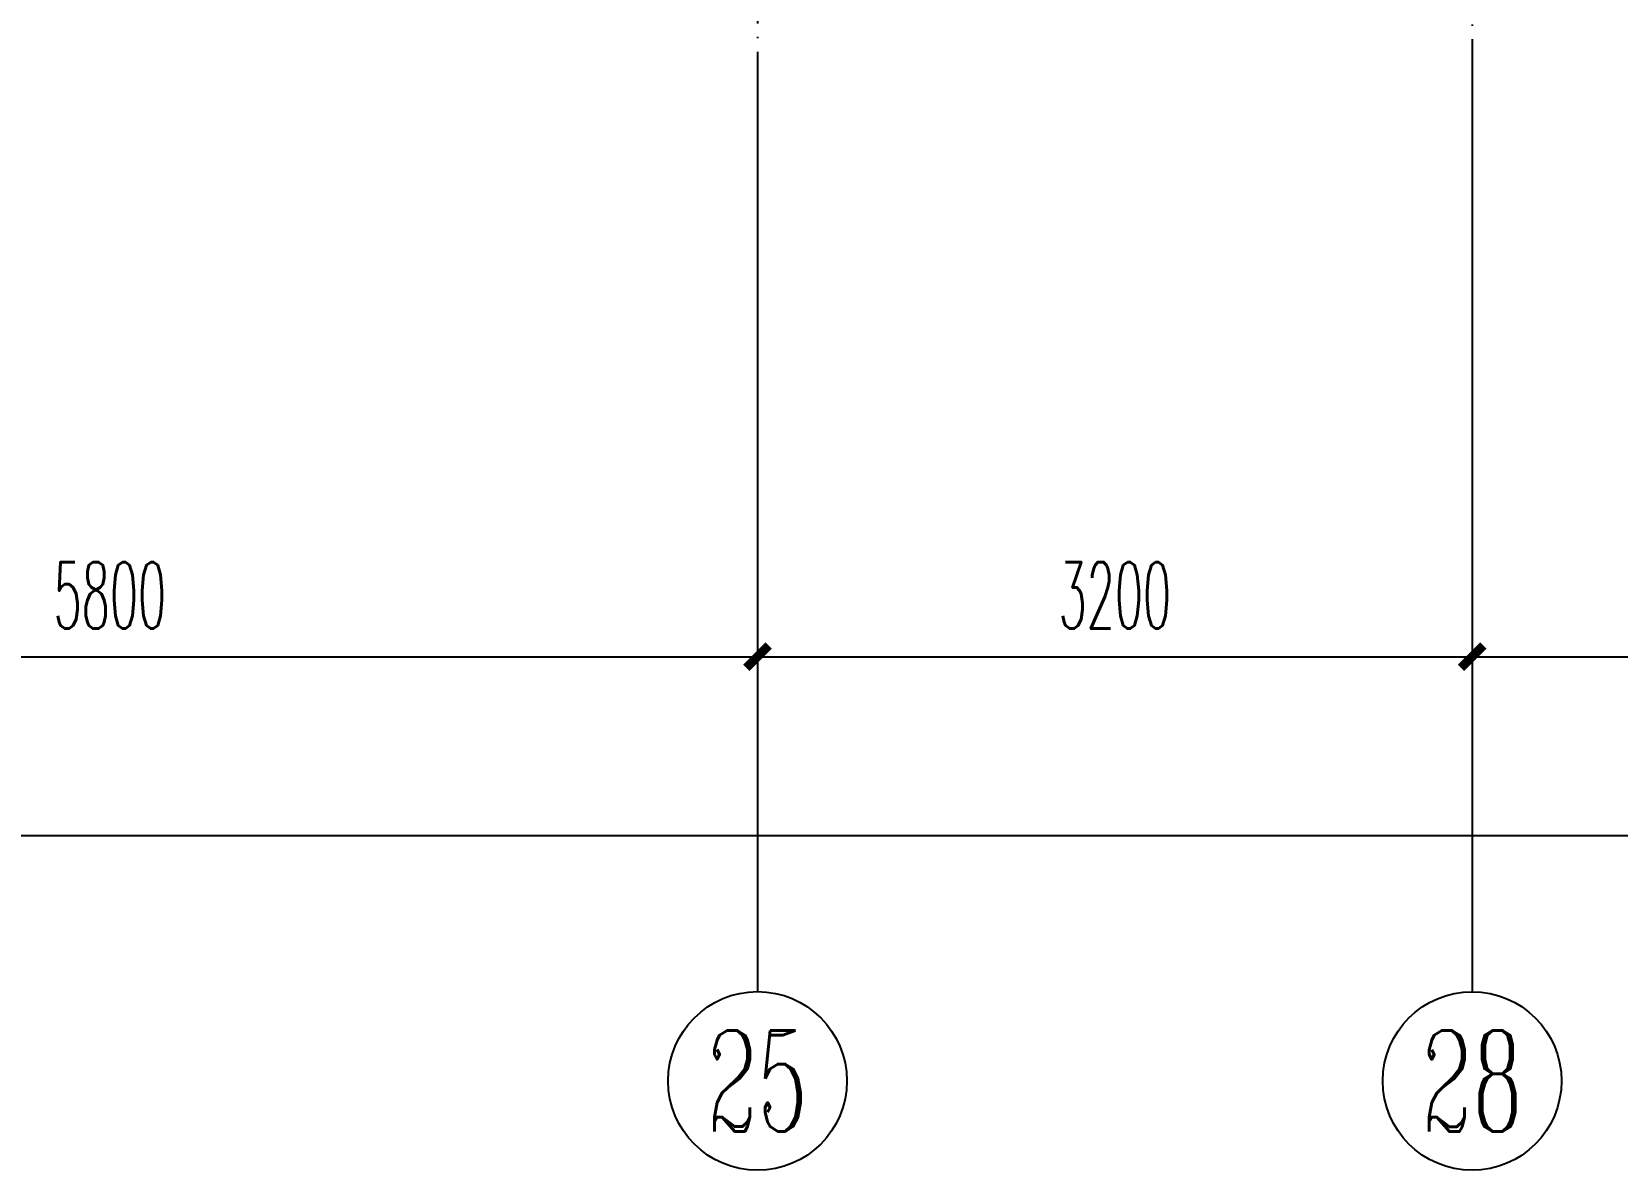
# Model space of a CAD drawing. Extents: x 27938 to 1507990, y 110129 to 923079.
# Drawn here: x 858967 to 866067, y 511440 to 516540 of the extents above; entities that cross this region are included whole.
import ezdxf
from ezdxf.enums import TextEntityAlignment as Align

# ---------------------------------------------------------------- set-up
doc = ezdxf.new("R2010")
doc.units = 0
doc.header["$LTSCALE"] = 1000
doc.header["$MEASUREMENT"] = 0
doc.linetypes.add('DOTE', pattern=[2.42, 2, -0.2, 0.02, -0.2])
for name, color, linetype in [('AXIS', 3, 'Continuous'), ('AXIS_TEXT', 7, 'Continuous'), ('DOTE', 1, 'Continuous')]:
    doc.layers.add(name, color=color, linetype=linetype)
doc.styles.add('_TCH_AXIS', font='COMPLEX', dxfattribs={"bigfont": 'GBCBIG'})
doc.styles.add('_TCH_DIM_T3', font='SIMPLEX.shx', dxfattribs={"width": 0.494118, "bigfont": 'GBCBIG.shx'})
doc.styles.add('COMPLEX', font='COMPLEX')
doc.dimstyles.new('_TCH_ARCH&&100', dxfattribs={"dimtxt": 297.5, "dimasz": 100, "dimexe": 250, "dimexo": 300, "dimgap": 126.25, "dimtad": 1, "dimdec": 0, "dimzin": 0, "dimdsep": 46, "dimtxsty": '_TCH_DIM_T3', "dimblk": 'ARCHTICK', "dimcen": 0.09, "dimclrt": 4, "dimazin": 2, "dimtfac": 1, "dimtdec": 0, "dimtix": 1, "dimtmove": 2, "dimatfit": 3, "dimfxl": 100, "dimtolj": 1, "dimtzin": 0, "dimarcsym": 0})

# ---------------------------------------------------------------- blocks, each defined once
blk = doc.blocks.new('GDGDGDSDA')
at = {"layer": 'DOTE', "color": 0, "linetype": 'DOTE', "ltscale": 0.3}
for p, q in [((453635, 370658.3), (453634.8, 359558.3)), ((456834.8, 366358.3), (456834.8, 359558.3))]:
    blk.add_line(p, q, dxfattribs=at)
blk = doc.blocks.new('_ArchTick')
at = {"color": 0, "linetype": 'ByBlock', "const_width": 0.4}
blk.add_lwpolyline([(-0.5, -0.5), (0.5, 0.5)], dxfattribs=at)
blk = doc.blocks.new('*D803')
at = {"layer": 'AXIS', "color": 0, "lineweight": -2}
for p, q in [((865416.6, 515940.4), (865416.6, 513490.4)), ((868616.6, 515940.4), (868616.6, 513490.4)), ((865416.6, 513740.4), (868616.6, 513740.4))]:
    blk.add_line(p, q, dxfattribs=at)
at = {"layer": 'Defpoints', "color": 0}
for p in [(865416.6, 516240.4), (868616.6, 516240.4), (868616.6, 513740.4)]:
    blk.add_point(p, dxfattribs=at)
at = {"layer": 'AXIS', "color": 0, "lineweight": -2, "xscale": 100, "yscale": 100, "zscale": 100, "rotation": 180}
blk.add_blockref('_ArchTick', (865416.6, 513740.4), dxfattribs=at)
at = {"layer": 'AXIS', "color": 0, "lineweight": -2, "xscale": 100, "yscale": 100, "zscale": 100}
blk.add_blockref('_ArchTick', (868616.6, 513740.4), dxfattribs=at)
at = {"layer": 'AXIS', "color": 4, "insert": (867016.6, 514015.4), "char_height": 297.5, "attachment_point": 5, "style": '_TCH_DIM_T3'}
blk.add_mtext('\\A1;3200', dxfattribs=at)
blk = doc.blocks.new('*D804')
at = {"layer": 'AXIS', "color": 0, "lineweight": -2}
for p, q in [((862216.6, 515940.4), (862216.6, 513490.4)), ((865416.6, 515940.4), (865416.6, 513490.4)), ((862216.6, 513740.4), (865416.6, 513740.4))]:
    blk.add_line(p, q, dxfattribs=at)
at = {"layer": 'Defpoints', "color": 0}
for p in [(862216.6, 516240.4), (865416.6, 516240.4), (865416.6, 513740.4)]:
    blk.add_point(p, dxfattribs=at)
at = {"layer": 'AXIS', "color": 0, "lineweight": -2, "xscale": 100, "yscale": 100, "zscale": 100, "rotation": 180}
blk.add_blockref('_ArchTick', (862216.6, 513740.4), dxfattribs=at)
at = {"layer": 'AXIS', "color": 0, "lineweight": -2, "xscale": 100, "yscale": 100, "zscale": 100}
blk.add_blockref('_ArchTick', (865416.6, 513740.4), dxfattribs=at)
at = {"layer": 'AXIS', "color": 4, "insert": (863816.6, 514015.4), "char_height": 297.5, "attachment_point": 5, "style": '_TCH_DIM_T3'}
blk.add_mtext('\\A1;3200', dxfattribs=at)
blk = doc.blocks.new('*D805')
at = {"layer": 'AXIS', "color": 0, "lineweight": -2}
for p, q in [((856416.6, 515940.4), (856416.6, 513490.4)), ((862216.6, 515940.4), (862216.6, 513490.4)), ((856416.6, 513740.4), (862216.6, 513740.4))]:
    blk.add_line(p, q, dxfattribs=at)
at = {"layer": 'Defpoints', "color": 0}
for p in [(856416.6, 516240.4), (862216.6, 516240.4), (862216.6, 513740.4)]:
    blk.add_point(p, dxfattribs=at)
at = {"layer": 'AXIS', "color": 0, "lineweight": -2, "xscale": 100, "yscale": 100, "zscale": 100, "rotation": 180}
blk.add_blockref('_ArchTick', (856416.6, 513740.4), dxfattribs=at)
at = {"layer": 'AXIS', "color": 0, "lineweight": -2, "xscale": 100, "yscale": 100, "zscale": 100}
blk.add_blockref('_ArchTick', (862216.6, 513740.4), dxfattribs=at)
at = {"layer": 'AXIS', "color": 4, "insert": (859316.6, 514015.4), "char_height": 297.5, "attachment_point": 5, "style": '_TCH_DIM_T3'}
blk.add_mtext('\\A1;5800', dxfattribs=at)
blk = doc.blocks.new('*D814')
at = {"layer": 'AXIS', "color": 0, "lineweight": -2}
for p, q in [((827816.6, 515940.4), (827816.6, 512690.4)), ((878016.6, 515940.4), (878016.6, 512690.4)), ((827816.6, 512940.4), (878016.6, 512940.4))]:
    blk.add_line(p, q, dxfattribs=at)
at = {"layer": 'Defpoints', "color": 0}
for p in [(827816.6, 516240.4), (878016.6, 516240.4), (878016.6, 512940.4)]:
    blk.add_point(p, dxfattribs=at)
at = {"layer": 'AXIS', "color": 0, "lineweight": -2, "xscale": 100, "yscale": 100, "zscale": 100, "rotation": 180}
blk.add_blockref('_ArchTick', (827816.6, 512940.4), dxfattribs=at)
at = {"layer": 'AXIS', "color": 0, "lineweight": -2, "xscale": 100, "yscale": 100, "zscale": 100}
blk.add_blockref('_ArchTick', (878016.6, 512940.4), dxfattribs=at)
at = {"layer": 'AXIS', "color": 4, "insert": (852916.6, 513215.4), "char_height": 297.5, "attachment_point": 5, "style": '_TCH_DIM_T3'}
blk.add_mtext('\\A1;50200', dxfattribs=at)
blk = doc.blocks.new('_AXISO')
at = {"color": 0}
blk.add_circle((0, 0), 0.5, dxfattribs=at)
at = {"layer": 'AXIS_TEXT', "color": 0, "style": 'COMPLEX', "width": 1.041667}
blk.add_attdef('A', text='', height=0.56, dxfattribs=at).set_placement((-0.25, -0.28), (0.25, -0.28), align=Align.FIT)

msp = doc.modelspace()

# ---------------------------------------------------------------- linework, layer by layer
at = {"layer": 'AXIS', "color": 8}
for p, q in [((862216.6, 516240.5), (862216.6, 512240.5)), ((865416.6, 516240.4), (865416.6, 512240.4))]:
    msp.add_line(p, q, dxfattribs=at)

# ---------------------------------------------------------------- block references
ref = msp.add_blockref('_AXISO', (862216.6, 511840.5), dxfattribs=dict(at, xscale=800, yscale=800, zscale=800))
ref.add_attrib('A', '25', dxfattribs={"layer": 'AXIS_TEXT', "color": 8, "ltscale": 0.5, "height": 452.55, "style": '_TCH_AXIS', "width": 0.617647}).set_placement((861990.3, 511614.3), (862442.8, 511614.3), align=Align.FIT)
ref = msp.add_blockref('_AXISO', (865416.6, 511840.4), dxfattribs=dict(at, xscale=800, yscale=800, zscale=800))
ref.add_attrib('A', '28', dxfattribs={"layer": 'AXIS_TEXT', "color": 8, "ltscale": 0.5, "height": 452.55, "style": '_TCH_AXIS', "width": 0.617647}).set_placement((865190.3, 511614.1), (865642.8, 511614.1), align=Align.FIT)
at = {"layer": 'DOTE', "color": 169}
msp.add_blockref('GDGDGDSDA', (408581.8, 156682.1), dxfattribs=at)

# ---------------------------------------------------------------- dimensions: what is measured, and where the dimension line sits
at = {"layer": 'AXIS', "color": 8}
for p1, p2, distance, picture, middle in [((827816.6, 516240.4), (878016.6, 516240.4), -3300, '*D814', (852916.6, 513215.4)), ((856416.6, 516240.4), (862216.6, 516240.4), -2500, '*D805', (859316.6, 514015.4)), ((862216.6, 516240.4), (865416.6, 516240.4), -2500, '*D804', (863816.6, 514015.4)), ((865416.6, 516240.4), (868616.6, 516240.4), -2500, '*D803', (867016.6, 514015.4))]:
    dim = msp.add_aligned_dim(p1=p1, p2=p2, distance=distance, dimstyle='_TCH_ARCH&&100', dxfattribs=at)
    dim.commit()
    dim.dimension.update_dxf_attribs({"geometry": picture, "text_midpoint": middle})

doc.saveas('drawing.dxf')
